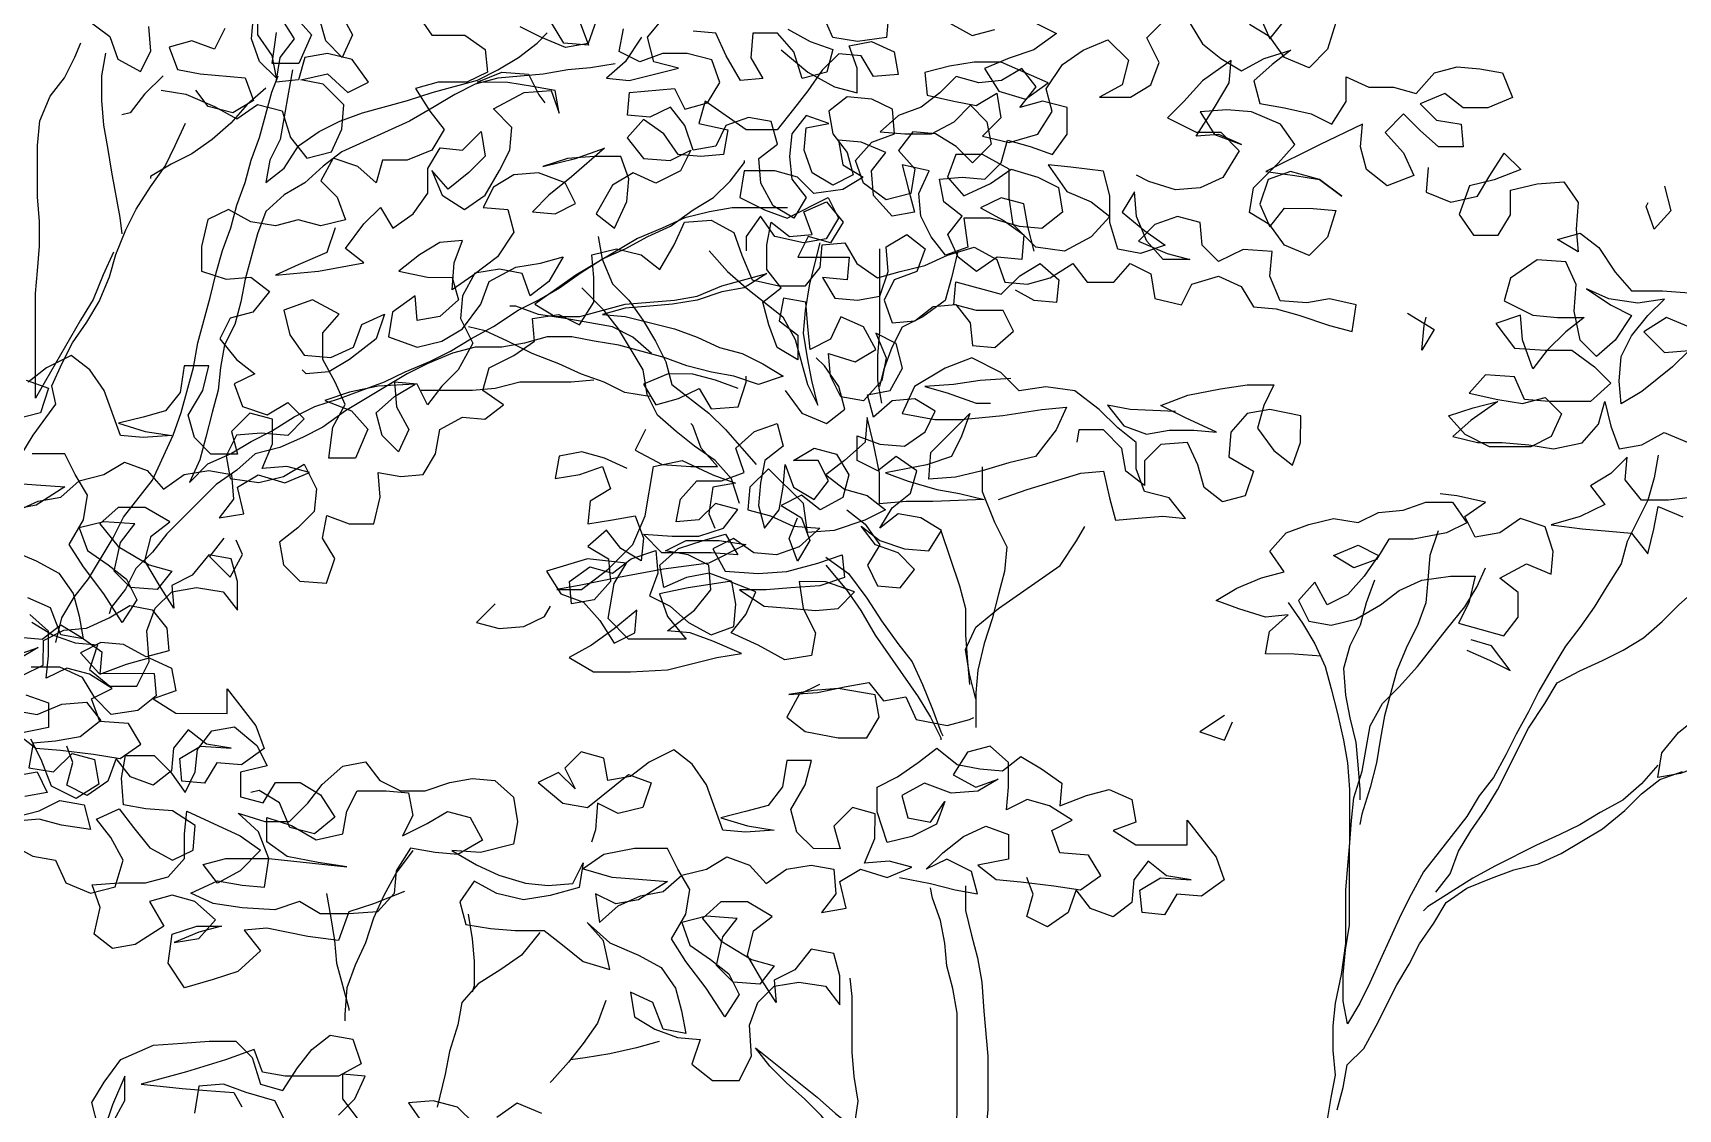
# Model space of a CAD drawing. Header units: inches. Extents: x 350994 to 353538, y 1581369 to 1583842.
# Drawn here: x 351511.788 to 351513.092, y 1583417.602 to 1583418.456 of the extents above; entities that cross this region are included whole.
import ezdxf

# ---------------------------------------------------------------- set-up
doc = ezdxf.new("R2010")
doc.units = ezdxf.units.IN
doc.header["$MEASUREMENT"] = 0
doc.linetypes.add('1', pattern=[0])
doc.layers.add('FOREST', color=96, linetype='Continuous')
doc.layers.add('TREE', color=81, linetype='1')

# ---------------------------------------------------------------- blocks, each defined once
blk = doc.blocks.new('TREE_4')
at = {"color": 94}
for points in [[(-894.1, 8123.8), (-876.8, 8092), (-891.2, 8060.2), (-914.3, 8083.3), (-923, 8115.1)], [(-957.7, 8118.1), (-934.6, 8092), (-952, 8051.6), (-989.5, 8051.6), (-983.7, 8095)], [(400, 8118), (414.4, 8086.1), (434.7, 8112.2)], [(507, 8109.2), (495.4, 8071.6), (469.3, 8045.6), (434.7, 8060.1), (414.4, 8089), (385.6, 8106.4)], [(-533.6, 8111.7), (-545.2, 8079.9), (-577, 8074.1), (-611.7, 8088.6), (-640.6, 8103.1)], [(-785.2, 8120.6), (-765, 8091.6), (-718.7, 8091.6), (-689.8, 8071.3), (-686.9, 8039.5), (-715.9, 8025.1), (-756.3, 8025.1), (-788.2, 8016.5), (-767.9, 7984.6), (-747.7, 7958.6), (-765.1, 7929.7), (-799.8, 7915.3), (-834.5, 7915.3), (-843.2, 7883.5), (-869.2, 7906.7), (-903.9, 7918.3), (-921.3, 7886.5), (-898.2, 7863.3), (-886.6, 7831.5), (-921.3, 7822.9), (-953.1, 7831.6), (-984.9, 7822.9), (-1019.6, 7828.7), (-1051.4, 7846.1), (-1080.3, 7831.7), (-1089.1, 7794.1), (-1089.1, 7759.4), (-1054.4, 7747.8), (-1019.7, 7750.7), (-993.7, 7730.4), (-1016.9, 7701.5), (-1048.7, 7692.9), (-1063.2, 7664), (-1040, 7635), (-1014, 7614.8), (-1043, 7600.4), (-1031.4, 7568.5), (-996.8, 7556.9), (-967.8, 7574.3), (-944.7, 7551.1), (-967.9, 7528), (-1005.4, 7530.9), (-1040.1, 7528.1), (-1054.6, 7499.2), (-1048.9, 7467.4), (-1008.4, 7461.5), (-973.7, 7470.2), (-944.8, 7487.5), (-927.5, 7452.8), (-930.4, 7421), (-953.5, 7397.9), (-979.6, 7377.7), (-973.8, 7345.9), (-950.7, 7322.7), (-913.1, 7319.8), (-901.5, 7354.5), (-918.8, 7383.4), (-913, 7415.2), (-881.2, 7403.6), (-846.5, 7403.6), (-837.8, 7441.1), (-840.7, 7475.8), (-808.9, 7470), (-777.1, 7472.9), (-759.7, 7501.8), (-753.9, 7536.5), (-722.1, 7553.8), (-690.3, 7550.9), (-664.2, 7571.1), (-693.1, 7591.4), (-684.4, 7623.2), (-649.7, 7640.5), (-620.8, 7660.7), (-623.6, 7692.5), (-586.1, 7698.2), (-557.2, 7683.8), (-536.9, 7715.5), (-536.9, 7750.2), (-539.7, 7782), (-505, 7790.7), (-470.3, 7782), (-444.3, 7761.7), (-424.1, 7796.4), (-409.6, 7828.2), (-372, 7831), (-340.2, 7813.7), (-328.7, 7781.9), (-314.2, 7747.1), (-276.7, 7738.4), (-239.1, 7738.4), (-218.8, 7764.4), (-215.9, 7796.2), (-184.1, 7799.1), (-166.8, 7770.1), (-137.9, 7749.9), (-106, 7758.5), (-71.3, 7767.2), (-39.5, 7781.6), (-1.9, 7793.1), (29.9, 7775.7), (41.4, 7743.9), (73.2, 7741), (105, 7749.7), (136.8, 7769.9), (157, 7743.8), (194.6, 7743.8), (217.8, 7769.8), (246.7, 7755.3), (252.4, 7720.6), (290, 7711.9), (304.5, 7740.8), (342.1, 7752.3), (373.9, 7737.8), (391.2, 7708.9), (423, 7706), (454.8, 7697.3), (498.2, 7682.8), (530, 7674.1), (535.8, 7711.7), (498.2, 7720.4), (466.4, 7714.6), (428.8, 7717.6), (414.4, 7752.3), (417.3, 7787), (376.8, 7789.9), (342.1, 7772.6), (319, 7795.7), (316.1, 7827.5), (284.4, 7836.2), (252.5, 7824.7), (229.4, 7801.6), (269.8, 7784.2), (301.6, 7775.5), (264.1, 7775.5), (240.9, 7801.6), (226.5, 7836.3), (223.7, 7871), (206.3, 7842.1), (238.1, 7816), (267, 7795.8), (232.3, 7784.2), (200.5, 7790), (188.9, 7827.6), (189, 7865.2), (180.3, 7899.9), (134.1, 7905.8), (102.3, 7908.7), (128.3, 7871.1), (162.9, 7856.6), (188.9, 7836.3), (162.9, 7807.4), (125.3, 7787.2), (84.8, 7793), (53, 7824.9), (47.3, 7862.5), (47.3, 7902.9), (9.8, 7923.2), (-27.8, 7923.3), (-39.4, 7891.5), (-16.3, 7865.4), (21.3, 7882.7), (50.2, 7902.9), (87.8, 7891.3), (116.7, 7876.9), (122.4, 7842.2), (93.5, 7819.1), (61.7, 7822), (21.2, 7833.6), (-16.3, 7833.6), (-10.6, 7793.1), (-42.4, 7781.6), (-62.6, 7807.6), (-77.1, 7836.6), (-79.9, 7868.4), (-65.4, 7900.2), (-103, 7908.9), (-94.4, 7874.2), (-85.7, 7842.3), (-117.5, 7836.6), (-143.5, 7865.5), (-146.4, 7900.2), (-126.1, 7926.2), (-160.8, 7940.7), (-192.6, 7943.6), (-186.9, 7908.9), (-158, 7891.6), (-186.9, 7874.2), (-227.4, 7868.5), (-250.5, 7891.7), (-282.3, 7900.4), (-325.7, 7900.4), (-331.5, 7862.8), (-296.8, 7845.4), (-265, 7833.8), (-207.1, 7862.7), (-192.7, 7833.8), (-210.1, 7804.9), (-241.9, 7799.1), (-282.4, 7807.8), (-302.6, 7836.8), (-322.8, 7807.9), (-322.9, 7787.6)], [(-470, 8088.5), (-493.2, 8053.8), (-519.3, 8030.7), (-487.5, 8027.8), (-418, 8045), (-452.7, 8053.8), (-461.4, 8088.5), (-435.3, 8120.2)], [(-36.3, 8108.3), (-4.5, 8090.9), (27.3, 8099.6)], [(85.1, 8108.2), (114, 8093.7), (82.2, 8070.6), (47.5, 8059.1), (12.8, 8044.7), (33, 8012.8), (70.5, 8001.2), (102.4, 8024.3), (35.9, 8053.3), (-1.7, 8053.3), (-36.4, 8047.6), (-71.1, 8038.9), (-68.2, 8007.1), (-30.7, 7998.4), (1.1, 7992.6), (30.1, 8009.9), (35.8, 7975.2), (9.8, 7949.2), (47.4, 7940.5), (87.8, 7952.1), (108.1, 7983.8), (99.5, 8015.7), (122.6, 8050.3), (151.6, 8070.5), (186.3, 8085), (215.2, 8056), (206.5, 8021.3), (174.6, 8004), (218, 8004), (246.9, 8021.3), (258.5, 8053.1), (241.2, 8087.8), (267.3, 8113.8)], [(301.9, 8108), (319.3, 8079.1), (345.3, 8058.8), (374.2, 8041.4), (406, 8058.7), (443.6, 8070.3), (417.5, 8050.1), (391.5, 8027), (400.1, 7995.1), (434.8, 7989.3), (472.4, 7980.6), (501.3, 7966.1), (521.6, 7997.9), (521.6, 8032.6), (553.4, 8018.1), (588.1, 8018.1), (619.9, 8009.4), (645.9, 8038.3), (677.8, 8046.9), (709.6, 8044), (741.4, 8038.2), (755.8, 8003.5), (721.1, 7989.1), (686.4, 7989.1), (660.4, 8009.4), (625.7, 7994.9), (648.8, 7971.8), (683.5, 7966), (686.3, 7934.2), (651.6, 7934.2), (625.6, 7957.4), (602.5, 7980.5), (576.5, 7954.5), (602.5, 7925.6), (616.9, 7893.7), (579.3, 7879.3), (550.4, 7902.5), (541.8, 7934.3), (544.7, 7966.1), (483.9, 7937.2), (408.7, 7899.7), (449.2, 7893.9), (483.9, 7888.1), (515.7, 7864.9), (483.9, 7888.1), (443.4, 7899.7), (411.6, 7888.2), (400, 7853.5), (414.4, 7821.7), (434.7, 7847.7), (475.2, 7847.6), (507, 7844.7), (495.4, 7807.1), (469.3, 7781.1), (434.7, 7795.6), (414.4, 7824.5), (385.6, 7841.9), (391.4, 7876.6), (426.1, 7911.3), (449.2, 7937.3), (429, 7966.2), (388.6, 7983.6), (353.9, 7986.5), (316.3, 7983.7), (336.5, 7951.8), (374.1, 7937.3), (342.3, 7951.8), (310.5, 7949), (336.5, 7989.4), (356.8, 8024.1), (359.7, 8055.9), (319.2, 8027), (293.2, 7998.1), (270, 7975), (310.5, 7954.7), (345.2, 7954.7), (371.2, 7928.7), (348, 7891.1), (316.2, 7876.7), (281.5, 7873.8), (243.9, 7885.4), (226.6, 7894.1)], [(-273.5, 8070.9), (-235.9, 8039.1), (-198.3, 8018.8), (-166.5, 8010.1), (-166.5, 8044.8), (-178, 8076.6), (-146.2, 8082.4), (-114.4, 8067.9), (-108.7, 8036.1), (-143.4, 8033.2), (-160.7, 8062.2), (-192.5, 8065.1), (-215.7, 8042), (-235.9, 8013.1), (-256.2, 7987.1), (-279.3, 7958.2), (-322.7, 7958.2), (-380.5, 7998.7), (-389.2, 7967), (-348.7, 7958.2), (-354.5, 7923.6), (-386.4, 7920.7), (-418.2, 7923.6), (-438.4, 7952.5), (-467.3, 7972.8), (-490.4, 7946.8), (-467.3, 7917.9), (-429.7, 7914.9), (-400.8, 7929.4), (-415.3, 7900.5), (-450, 7883.2), (-481.8, 7897.6), (-510.7, 7880.3), (-533.9, 7839.9), (-507.9, 7819.6), (-490.5, 7857.2), (-487.6, 7889), (-499.1, 7920.8), (-536.7, 7920.8), (-574.3, 7918), (-609, 7906.4), (-562.7, 7918), (-522.2, 7932.4), (-568.5, 7891.9), (-600.4, 7866), (-623.5, 7842.8), (-591.7, 7839.9), (-562.8, 7854.4), (-577.2, 7883.3), (-614.8, 7897.8), (-649.5, 7894.9), (-678.4, 7877.6), (-692.9, 7848.7), (-658.2, 7845.8), (-649.6, 7814), (-672.7, 7779.3), (-707.4, 7753.3), (-736.4, 7733.1), (-733.4, 7770.7), (-721.9, 7802.5), (-753.7, 7799.6), (-782.6, 7782.3), (-811.5, 7759.2), (-771.1, 7750.5), (-736.4, 7750.4), (-727.7, 7718.6), (-753.8, 7695.5), (-785.6, 7689.8), (-788.4, 7724.4), (-820.3, 7701.3), (-826.1, 7666.7), (-785.6, 7652.2), (-750.9, 7660.8), (-722, 7678.1), (-695.9, 7712.8), (-684.3, 7744.6), (-646.7, 7764.8), (-612, 7770.5), (-580.2, 7779.2), (-600.5, 7744.5), (-626.5, 7724.3), (-638, 7756.1), (-669.8, 7761.9), (-704.5, 7756.2), (-721.9, 7724.4), (-724.8, 7692.6), (-707.5, 7657.9), (-727.8, 7620.3), (-751, 7597.2), (-771.2, 7571.2), (-785.6, 7600.1), (-817.4, 7603), (-814.6, 7568.3), (-797.3, 7536.5), (-811.8, 7504.7), (-834.9, 7527.9), (-843.5, 7559.7), (-817.5, 7582.8), (-788.5, 7600.1), (-840.6, 7597.3), (-881.1, 7588.6), (-915.8, 7577.1), (-878.2, 7562.6), (-855.1, 7536.6), (-872.5, 7496.1), (-910.1, 7496.1), (-904.2, 7539.5), (-886.9, 7571.3), (-901.3, 7603.1), (-918.6, 7634.9), (-918.6, 7672.5), (-895.4, 7698.5), (-933, 7718.8), (-973.5, 7704.4), (-964.8, 7669.7), (-944.6, 7640.7), (-907, 7637.8), (-875.2, 7652.2), (-863.6, 7684), (-831.8, 7698.5), (-843.4, 7663.8), (-881, 7634.9), (-910, 7617.6), (-941.8, 7614.7), (-947.5, 7620.5)], [(-901.1, 7820), (-912.7, 7785.3), (-953.2, 7768), (-985, 7753.5), (-924.3, 7759.3), (-860.7, 7770.8), (-886.7, 7791), (-860.6, 7825.7), (-837.5, 7848.8), (-820.1, 7819.9), (-791.2, 7840.1), (-770.9, 7869), (-770.9, 7903.7), (-753.5, 7932.6), (-721.7, 7929.7), (-695.7, 7955.7), (-689.9, 7921), (-713.1, 7897.9), (-742, 7874.8), (-765.1, 7900.8), (-750.7, 7866.1), (-718.9, 7845.8), (-690, 7866), (-669.7, 7900.7), (-655.2, 7929.6), (-652.3, 7961.4), (-678.3, 7987.5), (-634.9, 8010.5), (-597.3, 8013.4), (-585.8, 7981.6), (-591.6, 8013.4), (-623.4, 8019.2), (-658, 8025), (-701.4, 8025.1), (-666.7, 8039.5), (-629.1, 8036.6), (-614.7, 8007.6), (-606, 7996.1)], [(637.2, 7905.3), (634.2, 7870.6), (668.9, 7856.1), (706.5, 7864.8), (723.9, 7893.7), (744.1, 7925.4), (767.3, 7902.3), (729.7, 7887.9), (695, 7879.2), (680.5, 7838.8), (700.7, 7809.8), (735.4, 7809.8), (752.7, 7838.7), (752.8, 7873.4), (790.4, 7882), (828, 7884.9), (848.2, 7856), (845.2, 7818.4), (848.1, 7786.6), (819.2, 7803.9), (851, 7812.6), (877, 7792.3), (900.1, 7757.6), (923.2, 7731.6), (966.6, 7731.5), (1004.2, 7728.6)], [(1007, 7679.4), (972.3, 7693.9), (940.5, 7673.7), (969.4, 7644.8), (1004.1, 7647.6), (981, 7624.5), (937.6, 7589.9), (908.6, 7572.5), (905.8, 7604.4), (908.7, 7639), (923.2, 7667.9), (946.3, 7696.8), (969.5, 7719.9), (931.9, 7714.2), (891.4, 7720), (859.6, 7734.5), (894.3, 7711.3), (923.2, 7696.9), (900, 7662.2), (874, 7639.1), (850.9, 7662.2), (842.2, 7702.7), (845.2, 7740.3), (830.7, 7772.1), (790.3, 7775), (752.7, 7749.1), (744, 7717.3), (784.4, 7697), (819.1, 7694.1), (856.7, 7694), (830.7, 7673.8), (804.6, 7647.8), (784.3, 7621.8), (769.9, 7662.3), (767.1, 7697), (732.4, 7685.5), (758.4, 7650.8), (801.7, 7647.8), (839.3, 7647.8), (871.1, 7624.6), (894.2, 7601.5), (865.3, 7575.5), (807.4, 7575.5), (772.7, 7578.5), (758.3, 7610.3), (717.8, 7613.2), (694.7, 7587.2), (735.2, 7578.5), (769.8, 7572.7), (801.7, 7581.3), (824.8, 7558.2), (810.3, 7526.4), (781.4, 7511.9), (723.5, 7512), (688.9, 7529.4), (665.7, 7555.4), (700.5, 7567), (735.2, 7575.6), (697.5, 7549.6), (671.5, 7526.5), (706.2, 7517.8), (740.9, 7517.8), (778.5, 7514.8), (813.2, 7509), (853.6, 7517.7), (876.8, 7543.7), (885.5, 7575.5), (894.1, 7540.8), (905.7, 7508.9), (937.5, 7514.7), (969.3, 7532), (1038.7, 7503)], [(1021.3, 7442.3), (975, 7436.6), (937.4, 7436.6), (914.3, 7465.6), (917.2, 7497.4), (894.1, 7474.3), (865.2, 7456.9), (885.4, 7430.9), (850.7, 7413.6), (810.2, 7402.1), (853.5, 7396.2), (891.1, 7393.3), (922.9, 7390.4), (946, 7361.4), (954.7, 7396.1), (960.5, 7427.9), (995.2, 7413.4)], [(969.6, 7879), (978.3, 7844.3), (955.1, 7818.3), (943.6, 7850.1), (946.5, 7855.9)], [(-531, 7808.1), (-525.3, 7776.3), (-510.8, 7741.5), (-487.7, 7718.4), (-467.5, 7689.5), (-450.2, 7660.5), (-435.8, 7631.6), (-427.1, 7599.8), (-375.1, 7559.3), (-352, 7536.1), (-328.9, 7510.1), (-308.7, 7486.9)], [(-374.9, 7787.7), (-348.9, 7758.7), (-322.9, 7735.6), (-270.9, 7695.1), (-253.6, 7663.2), (-236.3, 7599.6), (-221.9, 7570.7), (-230.5, 7605.4), (-236.3, 7637.2), (-242, 7671.9), (-239.1, 7703.7), (-233.3, 7741.3), (-218.8, 7799.1)], [(-134.9, 7790.4), (-135, 7674.7), (-138, 7640), (-138, 7605.3), (-132.2, 7573.5)], [(-25.1, 7787.4), (-33.8, 7749.8), (-42.5, 7718), (-74.3, 7694.9), (-103.2, 7680.5), (-117.7, 7651.6), (-129.3, 7619.8), (-135.1, 7596.6)], [(-331.9, 7432), (-343.4, 7466.7), (-366.5, 7492.8), (-395.4, 7513), (-421.4, 7533.3), (-447.4, 7556.4), (-461.8, 7585.4), (-467.6, 7620.1), (-502.2, 7677.9), (-522.4, 7704), (-554.2, 7735.8)], [(-456, 7643.2), (-482, 7666.3), (-510.9, 7680.8), (-542.7, 7686.6), (-577.4, 7692.5), (-615, 7698.3), (-646.8, 7709.9), (-655.4, 7709.9)], [(608.1, 7700), (645.6, 7676.9), (628.2, 7648), (631.2, 7682.7), (634.1, 7694.2)], [(-458.9, 7582.5), (-493.6, 7588.3), (-522.5, 7602.8), (-554.3, 7614.4), (-586.1, 7628.9), (-623.7, 7643.3), (-658.4, 7660.7), (-690.2, 7675.2), (-713.3, 7681)], [(-1362.4, 7368.9), (-1321.9, 7351.5), (-1290.1, 7334.1), (-1269.9, 7305.2), (-1261.3, 7273.4), (-1255.5, 7241.6), (-1287.3, 7247.4), (-1301.7, 7285), (-1333.5, 7299.5)], [(-1327.8, 7264.8), (-1298.9, 7247.4), (-1267.1, 7235.8), (-1235.3, 7232.9), (-1246.9, 7198.2), (-1218, 7175), (-1180.4, 7175), (-1163, 7209.7), (-1165.9, 7253), (-1154.3, 7284.8), (-1131.1, 7307.9), (-1096.4, 7313.7), (-1058.8, 7307.9), (-1038.6, 7281.8), (-1038.6, 7322.3), (-1047.2, 7354.1), (-1079, 7359.9), (-1102.2, 7331.1), (-1131.1, 7316.6), (-1128.3, 7284.8), (-1148.5, 7316.6), (-1168.7, 7351.4), (-1160, 7386), (-1133.9, 7406.3), (-1168.6, 7426.5), (-1206.2, 7426.6), (-1232.2, 7403.5), (-1206.2, 7371.6), (-1162.9, 7345.6), (-1131.1, 7336.9), (-1151.4, 7310.9), (-1188.9, 7313.8), (-1212.1, 7336.9), (-1203.3, 7377.4), (-1183.1, 7403.4), (-1226.4, 7406.3), (-1261.1, 7397.7), (-1249.6, 7365.9), (-1220.7, 7345.6), (-1194.7, 7325.4), (-1180.3, 7296.4), (-1200.6, 7264.6), (-1226.5, 7305.1), (-1255.4, 7342.8), (-1275.6, 7374.6), (-1255.4, 7409.3), (-1249.5, 7443.9), (-1266.9, 7472.9), (-1281.3, 7501.8), (-1327.6, 7501.8)], [(-1359.4, 7461.4), (-1321.8, 7458.5), (-1281.3, 7455.5), (-1321.8, 7429.6), (-1353.6, 7423.8)], [(-1350.8, 7420.9), (-1318.9, 7435.3), (-1287.1, 7441.1), (-1261.1, 7464.2), (-1226.4, 7472.8), (-1197.5, 7490.2), (-1165.7, 7478.6), (-1142.6, 7452.5), (-1113.6, 7472.7), (-1078.9, 7478.5), (-1047.1, 7472.7), (-1044.3, 7438), (-1064.5, 7412), (-1029.8, 7417.7), (-1038.5, 7455.3), (-1009.5, 7472.6), (-972, 7461), (-937.3, 7475.5), (-969, 7484.2), (-1003.7, 7481.3), (-989.3, 7516), (-989.2, 7550.7), (-1021, 7559.4), (-1047.1, 7533.4), (-1038.4, 7501.6), (-1076, 7501.6), (-1099.1, 7524.8), (-1107.8, 7556.6), (-1087.5, 7591.3), (-1078.8, 7625.9), (-1113.5, 7626), (-1119.3, 7588.4), (-1139.6, 7562.4), (-1171.4, 7553.7), (-1206.1, 7545.1), (-1168.5, 7533.5), (-1130.9, 7527.7), (-1171.4, 7524.8), (-1203.2, 7527.8), (-1226.3, 7591.4), (-1246.5, 7620.3), (-1272.5, 7640.6), (-1307.2, 7623.3), (-1333.2, 7603)], [(-1336.1, 7605.9), (-1304.3, 7594.3), (-1315.9, 7559.7), (-1350.6, 7551)], [(32.4, 7437.5), (72.9, 7451.9), (148.1, 7474.9), (179.9, 7477.8), (188.6, 7440.2), (197.2, 7408.4), (229, 7411.3), (263.7, 7414.1), (295.5, 7411.2), (272.4, 7440.1), (237.7, 7448.8), (226.2, 7480.7), (226.2, 7518.2), (200.2, 7538.5), (174.2, 7564.5), (139.6, 7590.6), (99.1, 7596.4), (61.5, 7590.7), (35.5, 7616.7), (-5, 7637), (-42.6, 7622.6), (-86, 7596.6), (-103.3, 7559), (-57.1, 7550.3), (-19.5, 7550.3), (38.3, 7556), (93.3, 7564.6), (128, 7567.5), (113.5, 7535.7), (84.5, 7498.1), (46.9, 7489.5), (9.3, 7478), (-28.2, 7469.3), (-65.8, 7466.5), (-62.9, 7504), (-7.9, 7558.9), (-19.5, 7527.1), (-34, 7498.2), (-68.7, 7486.7), (-126.5, 7475.2), (-94.8, 7463.6), (-54.3, 7452), (-22.5, 7446.2), (12.2, 7437.5), (-60.1, 7434.7), (-97.7, 7434.7), (-135.3, 7431.8), (-135.2, 7475.2), (-143.9, 7518.6), (-152.5, 7553.3), (-155.4, 7518.6), (-184.4, 7492.6), (-210.4, 7472.4), (-184.4, 7452.1), (-152.6, 7443.4), (-126.6, 7423.1), (-155.5, 7408.7), (-198.9, 7394.3), (-236.5, 7391.4), (-242.2, 7431.9), (-291.3, 7481.1), (-317.4, 7455.1), (-320.3, 7423.3), (-288.5, 7414.6), (-256.7, 7400.1), (-219.1, 7397.2), (-248.1, 7371.2), (-279.9, 7359.7), (-311.7, 7362.6), (-340.6, 7382.9), (-369.5, 7368.4), (-352.2, 7336.6), (-305.9, 7333.7), (-265.5, 7336.5), (-222.1, 7348.1), (-187.4, 7359.6), (-184.5, 7327.8), (-219.2, 7316.3), (-259.7, 7313.4), (-294.4, 7310.5), (-332, 7310.6), (-297.3, 7287.4), (-256.8, 7284.5), (-225, 7281.6), (-193.2, 7284.4), (-170.1, 7307.5), (-210.5, 7322), (-248.1, 7322.1), (-242.4, 7284.5), (-225.1, 7249.8), (-230.9, 7218), (-268.5, 7212.2), (-306, 7232.5), (-343.6, 7249.9), (-323.3, 7275.9), (-308.9, 7307.7), (-346.4, 7322.2), (-404.3, 7313.5), (-444.7, 7304.9), (-433.2, 7273.1), (-407.2, 7241.3), (-488.2, 7241.3), (-517.1, 7270.3), (-508.3, 7319.4), (-491, 7348.3), (-545.9, 7354.1), (-603.7, 7336.8), (-583.5, 7305), (-551.7, 7293.4), (-528.6, 7267.4), (-508.4, 7235.6), (-479.5, 7250), (-476.6, 7281.8), (-508.4, 7255.8), (-540.2, 7232.7), (-572, 7215.4), (-537.4, 7195.1), (-485.3, 7195.1), (-433.3, 7197.9), (-363.9, 7215.2), (-329.2, 7220.9), (-369.6, 7238.3), (-401.4, 7249.9), (-433.2, 7252.8), (-395.6, 7281.7), (-372.5, 7310.6), (-375.3, 7345.3), (-404.2, 7359.8), (-436, 7365.6), (-407.1, 7380), (-360.8, 7380), (-323.2, 7374.2), (-375.3, 7348.2), (-438.9, 7339.6), (-502.5, 7328.1), (-557.5, 7316.6), (-589.3, 7310.8), (-554.6, 7310.8), (-517, 7339.7), (-482.3, 7374.3), (-464.9, 7414.8), (-453.3, 7484.2), (-412.8, 7492.8), (-369.4, 7472.5), (-337.6, 7460.9), (-369.4, 7455.2), (-375.2, 7417.6), (-366.6, 7397.3)], [(-537, 7605.7), (-568.8, 7602.8), (-641.1, 7602.9), (-675.8, 7594.2), (-707.6, 7591.4), (-779.9, 7591.4)], [(49.9, 7608), (6.6, 7605.2), (-31, 7599.4), (-71.5, 7596.6), (-39.7, 7587.9), (0.8, 7573.4), (21, 7573.4)], [(281.2, 7561.6), (217.6, 7564.5), (185.8, 7570.3), (208.9, 7541.4), (240.7, 7529.8), (272.5, 7535.5), (307.2, 7535.5), (339, 7532.6), (295.7, 7552.9), (261, 7570.2), (298.6, 7584.7), (344.8, 7593.3), (382.4, 7599.1), (420, 7599), (405.5, 7570.1), (396.8, 7538.3), (419.9, 7506.5), (445.9, 7486.2), (457.5, 7518), (457.6, 7555.6), (414.2, 7564.3), (382.4, 7558.6), (359.2, 7532.6), (356.3, 7497.9), (391, 7477.6), (379.4, 7442.9), (347.6, 7434.3), (321.6, 7454.5), (312.9, 7486.4), (298.5, 7518.2), (260.9, 7515.3), (237.8, 7492.2), (237.7, 7457.5), (211.7, 7477.8), (206, 7509.6), (180, 7535.6), (145.3, 7535.7), (142.4, 7518.3)], [(9.4, 7483.7), (9.3, 7449), (26.6, 7405.7), (43.9, 7370.9), (41, 7336.3), (32.3, 7304.5), (23.6, 7269.8), (12, 7235.1), (3.3, 7197.5), (0.4, 7165.7), (0.3, 7116.6)], [(960.6, 7500.2), (954.8, 7468.4), (946.1, 7436.6), (917.1, 7378.8), (908.4, 7347), (888.2, 7315.2), (870.8, 7286.3), (850.5, 7257.4), (830.3, 7231.4), (812.9, 7202.5), (792.6, 7167.9), (778.1, 7139), (760.7, 7107.2), (746.3, 7078.3), (728.9, 7046.5), (708.6, 7020.5), (691.3, 6991.6), (630.5, 6913.6), (613.1, 6881.8), (598.6, 6852.9), (555.1, 6757.5), (540.7, 6728.6), (523.3, 6699.7), (517.5, 6731.5), (517.6, 6769.1), (520.5, 6803.8), (526.3, 6838.5), (526.4, 6948.4), (529.3, 6986), (532.3, 7017.8), (543.9, 7055.3), (555.5, 7118.9), (572.9, 7150.7), (596, 7173.8), (622.1, 7202.7), (662.6, 7254.7), (688.6, 7286.5), (706, 7315.4), (717.6, 7341.4)], [(486.2, 7217.3), (448.6, 7220.2), (408.1, 7220.3), (413.9, 7252.1), (440, 7275.2), (408.2, 7272.3), (370.6, 7283.9), (338.8, 7295.5), (367.7, 7312.8), (402.4, 7327.3), (434.2, 7335.9), (414, 7364.8), (437.2, 7390.8), (469, 7402.4), (503.7, 7411), (538.4, 7405.2), (567.3, 7419.6), (602, 7422.5), (633.8, 7434), (671.4, 7434), (691.6, 7405.1), (662.7, 7390.6), (616.4, 7382), (581.7, 7382), (564.4, 7353.1), (532.5, 7341.6), (503.7, 7359), (538.4, 7373.4), (567.3, 7358.9), (547, 7330), (523.8, 7304), (494.9, 7289.6), (477.6, 7321.4), (454.4, 7295.4), (468.9, 7266.5), (500.7, 7260.7), (535.4, 7269.3), (570.1, 7289.5), (596.1, 7309.7), (627.9, 7324.2), (668.4, 7329.9), (703.1, 7329.9), (694.4, 7292.3), (679.9, 7263.4), (743.5, 7246), (763.8, 7272), (763.8, 7306.7), (737.8, 7326.9), (775.4, 7347.1), (810.1, 7332.7), (813, 7364.5), (801.5, 7399.2), (766.8, 7410.8), (737.9, 7390.6), (703.2, 7384.8), (688.7, 7413.7), (717.7, 7433.9), (677.2, 7442.7), (654.1, 7445.6)], [(-48.6, 7394.2), (-22.6, 7316.1), (-14, 7284.3), (-14, 7246.7), (-11.1, 7209.1), (-8.3, 7177.3)], [(0.4, 7157), (-8.3, 7191.7), (-14, 7226.4), (0.5, 7258.2), (32.3, 7284.2), (119.1, 7344.9), (142.3, 7379.5), (153.8, 7399.8)], [(651.1, 7393.5), (639.5, 7358.8), (636.6, 7324.1), (633.7, 7292.3), (622.1, 7260.5), (607.6, 7231.7), (593.1, 7197), (575.7, 7133.4), (569.9, 7101.6), (564.1, 7066.9), (555.4, 7032.2), (543.8, 6994.6), (540.9, 6980.2)], [(-1057.6, 7383.5), (-1077.9, 7357.5), (-1049, 7328.6), (-1031.6, 7360.4), (-1040.3, 7380.6)], [(647.8, 6884.7), (668, 6910.7), (679.6, 6942.5), (697, 6971.4), (717.3, 7000.2), (734.7, 7029.1), (778.1, 7115.8), (801.3, 7150.5), (818.6, 7179.4), (850.5, 7196.7), (882.3, 7211.2), (911.2, 7225.6), (940.1, 7242.9), (966.2, 7266), (989.3, 7289.1), (1015.4, 7312.2), (1047.2, 7338.2), (1073.2, 7364.2), (1084.8, 7381.6)], [(-210.5, 7356.7), (-178.7, 7333.6), (-152.7, 7298.8), (-132.5, 7267), (-109.4, 7235.2), (-89.2, 7209.2), (-74.8, 7177.3), (-60.3, 7142.6), (-48.8, 7110.8), (-45.9, 7105)], [(-210.5, 7345.2), (-181.6, 7310.4), (-161.4, 7281.5), (-141.2, 7246.8), (-80.6, 7160), (-63.3, 7131.1), (-48.8, 7102.1), (-48.8, 7099.3)], [(561.4, 7324.2), (549.9, 7292.4), (541.1, 7260.6), (526.7, 7231.7), (518, 7199.9), (520.8, 7162.3), (526.6, 7130.5), (535.2, 7095.8), (538.1, 7064), (540.9, 7029.3), (540.9, 7014.9)], [(-1336.5, 7162.9), (-1304.7, 7151.3), (-1304.7, 7116.6), (-1348.1, 7108), (-1322.1, 7087.7), (-1287.4, 7084.8), (-1241.2, 7079), (-1203.6, 7073.2), (-1174.6, 7093.4), (-1192, 7122.3), (-1232.4, 7125.2), (-1244, 7157), (-1215, 7171.5), (-1246.8, 7191.7), (-1278.6, 7200.4), (-1307.6, 7186), (-1304.6, 7217.8), (-1304.6, 7252.5), (-1330.6, 7275.7)], [(-1350.9, 7217.9), (-1319.1, 7229.4), (-1348, 7212.1)], [(-1345.1, 7243.9), (-1313.3, 7240.9), (-1287.2, 7261.2), (-1258.3, 7243.8), (-1229.5, 7223.5), (-1232.4, 7191.7), (-1194.8, 7206.1), (-1163, 7214.8), (-1131.2, 7200.3), (-1125.4, 7168.5), (-1157.2, 7157), (-1125.4, 7136.7), (-1053.2, 7136.6), (-1053.1, 7171.3), (-1012.7, 7119.2), (-1001.2, 7087.4), (-1033, 7064.3), (-1067.7, 7067.2), (-1085.1, 7038.3), (-1116.9, 7041.3), (-1119.7, 7073.1), (-1090.8, 7090.4), (-1047.4, 7087.5), (-1082.1, 7093.3), (-1108.1, 7113.5), (-1128.4, 7087.5), (-1131.3, 7055.7), (-1157.3, 7035.5), (-1189.1, 7047.1), (-1209.4, 7073.2), (-1220.9, 7041.4), (-1249.9, 7021.2), (-1278.8, 7035.6), (-1270.1, 7067.4), (-1278.7, 7090.6)], [(-676.1, 7290.7), (-702.1, 7264.7), (-670.3, 7256), (-635.6, 7258.8), (-606.7, 7273.2), (-598, 7287.7)], [(440, 7292.5), (460.2, 7263.6), (477.5, 7234.7), (491.9, 7202.8), (500.6, 7171), (509.2, 7136.3), (517.9, 7098.7), (523.6, 7066.9), (526.5, 7029.3), (526.4, 6954.2), (523.5, 6922.4), (520.6, 6887.7), (520.5, 6812.5), (514.7, 6769.1), (506, 6728.7), (503, 6696.9), (503, 6662.2), (505.9, 6627.5), (500.1, 6595.7), (482.6, 6491.6)], [(691.5, 7225.8), (723.3, 7211.3), (752.2, 7196.8), (726.2, 7231.5), (697.3, 7240.2)], [(1315.9, 7152.9), (1252.3, 7121.2), (1217.6, 7109.7), (1185.8, 7101), (1153.9, 7089.5), (1119.2, 7080.8), (1023.8, 7063.6), (992, 7052), (960.2, 7046.3), (966, 7081), (989.2, 7109.9), (1018.1, 7133), (1049.9, 7147.4), (1078.8, 7164.7), (1110.7, 7182), (1139.6, 7199.4), (1168.5, 7219.6), (1191.7, 7236.9)], [(-219.3, 7177.5), (-248.3, 7163), (-265.6, 7131.3), (-239.6, 7111), (-193.4, 7102.3), (-152.9, 7102.2), (-135.5, 7131.1), (-141.3, 7162.9), (-193.3, 7171.7), (-228, 7168.8), (-262.7, 7163.1), (-222.2, 7165.9), (-181.8, 7174.5), (-149.9, 7180.3), (-129.7, 7154.3), (-97.9, 7160), (-83.5, 7128.2), (-40.1, 7119.5), (-8.3, 7128.1), (-2.5, 7131)], [(350.2, 7133.6), (315.5, 7110.5), (350.2, 7098.9), (361.8, 7124.9)], [(-803.6, 6886), (-847, 6868.7), (-881.7, 6857.1), (-896.2, 6816.7), (-939.6, 6822.5), (-997.4, 6834.1), (-1029.2, 6831.3), (-1006.1, 6802.3), (-1037.9, 6773.4), (-1072.7, 6761.9), (-1113.1, 6750.4), (-1136.2, 6785.1), (-1130.4, 6825.6), (-1095.7, 6837.1), (-1061, 6837.1), (-1092.8, 6828.4), (-1127.5, 6814), (-1092.8, 6819.8), (-1069.7, 6845.8), (-1098.6, 6871.8), (-1130.4, 6880.5), (-1162.2, 6871.9), (-1142, 6837.1), (-1182.5, 6811.2), (-1214.3, 6805.4), (-1240.3, 6825.7), (-1231.6, 6863.2), (-1243.1, 6895.1), (-1205.5, 6897.9), (-1167.9, 6897.9), (-1136.1, 6906.5), (-1113, 6932.5), (-1112.9, 6967.2), (-1110, 6999), (-1078.2, 6984.5), (-1034.9, 6964.3), (-1006, 6944), (-1034.9, 6915.1), (-1066.7, 6897.8), (-1087, 6923.8), (-1055.1, 6932.5), (-994.4, 6932.4), (-884.6, 6920.8), (-925, 6926.6), (-968.4, 6935.3), (-997.3, 6955.6), (-997.3, 6990.2), (-962.6, 6978.7), (-927.9, 6958.4), (-890.3, 6967), (-884.5, 6998.8), (-870, 7027.7), (-829.5, 7027.7), (-797.7, 7024.8), (-792, 6993), (-806.5, 6964.1), (-771.8, 6981.4), (-742.8, 6998.7), (-711, 6990), (-693.7, 6958.2), (-728.4, 6938), (-760.2, 6940.9), (-794.9, 6946.7), (-815.2, 6914.9), (-818.1, 6883.1), (-841.3, 6857.1), (-881.7, 6854.3), (-922.2, 6854.3), (-951.1, 6871.7), (-985.8, 6860.1), (-1032.1, 6863.1), (-1072.6, 6868.9), (-1104.3, 6883.4), (-1066.7, 6900.7), (-1032.1, 6894.9), (-1000.3, 6891.9), (-994.4, 6932.4), (-1008.9, 6970), (-1037.7, 6996.1), (-1000.2, 6984.5), (-965.5, 6984.4), (-939.4, 7010.4), (-919.2, 7036.4), (-890.2, 7062.4), (-858.4, 7068.2), (-838.2, 7042.1), (-809.3, 7027.7), (-774.6, 7027.6), (-739.9, 7039.2), (-708.1, 7044.9), (-676.3, 7042), (-650.3, 7018.8), (-644.5, 6984.1), (-650.3, 6952.3), (-696.6, 6940.8), (-737.1, 6943.8), (-702.4, 6923.5), (-670.6, 6909), (-633.1, 6897.4), (-601.2, 6894.5), (-566.6, 6897.3), (-552.1, 6926.2), (-557.9, 6891.5), (-598.4, 6880), (-636, 6874.3), (-673.5, 6883), (-705.3, 6900.4), (-725.6, 6871.5), (-717, 6839.6), (-682.3, 6833.8), (-647.6, 6830.9), (-607.1, 6830.9), (-581.1, 6810.6), (-552.2, 6787.5), (-514.6, 6775.9), (-523.3, 6816.3), (-546.4, 6842.4), (-514.6, 6813.4), (-474.1, 6796.1), (-442.3, 6778.7), (-422.1, 6749.7), (-413.5, 6717.9), (-407.7, 6686.1), (-439.5, 6691.9), (-453.9, 6729.5), (-485.7, 6744), (-480, 6709.3), (-451.1, 6691.9), (-419.3, 6680.4), (-387.5, 6677.4), (-399.1, 6642.7), (-370.2, 6619.6), (-332.6, 6619.6), (-315.2, 6654.2), (-318.1, 6697.6), (-306.5, 6729.4), (-283.3, 6752.5), (-248.6, 6758.3), (-211.1, 6752.4), (-190.8, 6726.4), (-190.8, 6766.9), (-199.4, 6798.7), (-231.2, 6804.5), (-254.4, 6775.6), (-283.3, 6761.2), (-280.5, 6729.4), (-300.7, 6761.2), (-320.9, 6795.9), (-312.2, 6830.6), (-286.1, 6850.8), (-320.8, 6871.1), (-358.4, 6871.1), (-384.4, 6848), (-358.5, 6816.2), (-315.1, 6790.1), (-283.3, 6781.4), (-303.6, 6755.4), (-341.2, 6758.3), (-364.3, 6781.5), (-355.6, 6822), (-335.3, 6848), (-378.7, 6850.9), (-413.4, 6842.3), (-401.8, 6810.4), (-372.9, 6790.2), (-346.9, 6769.9), (-332.5, 6741), (-352.8, 6709.2), (-378.8, 6749.7), (-407.6, 6787.3), (-427.8, 6819.1), (-407.6, 6853.8), (-401.8, 6888.5), (-419.1, 6917.4), (-433.5, 6946.4), (-479.8, 6946.4), (-523.1, 6937.8), (-552.1, 6917.6), (-511.6, 6906), (-474, 6903), (-433.5, 6900.1), (-474.1, 6874.1), (-505.9, 6868.4), (-534.8, 6882.8), (-529, 6842.4), (-503, 6865.5), (-471.2, 6879.9), (-439.3, 6885.7), (-413.3, 6908.8), (-378.6, 6917.4), (-349.7, 6934.7), (-317.9, 6923.1), (-294.8, 6897.1), (-265.8, 6917.3), (-231.1, 6923), (-199.3, 6917.2), (-196.5, 6882.5), (-216.7, 6856.5), (-182, 6862.3), (-190.7, 6899.9), (-161.8, 6917.2), (-124.2, 6905.6), (-89.5, 6920), (-121.3, 6928.7), (-156, 6925.9), (-141.5, 6960.6), (-141.4, 6995.2), (-173.2, 7004), (-199.3, 6978), (-190.6, 6946.1), (-228.2, 6946.2), (-251.3, 6969.3), (-260, 7001.1), (-239.7, 7035.8), (-231, 7070.5), (-265.7, 7070.5), (-271.5, 7033), (-291.8, 7007), (-323.6, 6998.3), (-358.3, 6989.7), (-320.7, 6978.1), (-283.1, 6972.2), (-323.6, 6969.4), (-355.4, 6972.3), (-378.5, 7035.9), (-398.7, 7064.9), (-424.7, 7085.1), (-459.4, 7067.8), (-485.5, 7047.6), (-517.3, 7041.9), (-523, 7073.7), (-554.8, 7082.4), (-578, 7059.3), (-563.5, 7030.3), (-586.6, 7053.5), (-615.6, 7039.1), (-580.9, 7010.1), (-546.2, 7004.3), (-488.3, 7050.5), (-456.6, 7038.9), (-468.1, 7004.2), (-502.9, 6995.6), (-531.8, 7010.1), (-534.7, 6972.5), (-540.5, 6955.1)], [(-106.8, 6905.6), (-63.5, 6896.9), (-28.8, 6888.2), (3, 6882.4), (-5.6, 6914.2), (-40.3, 6931.5), (-69.2, 6917.1), (-46.1, 6940.2), (-17.1, 6963.3), (14.7, 6977.8), (46.5, 6966.2), (46.4, 6931.5), (3.1, 6922.8), (29.1, 6902.6), (63.8, 6899.6), (110, 6893.8), (147.6, 6888), (176.5, 6908.2), (159.2, 6937.1), (118.7, 6940.1), (107.2, 6971.9), (136.1, 6986.3), (104.3, 7006.6), (72.5, 7015.3), (43.6, 7000.9), (46.5, 7032.7), (46.6, 7067.4), (20.6, 7090.5), (-11.3, 7081.9), (-31.5, 7050.1), (0.3, 7032.7), (32.1, 7044.2), (3.2, 7026.9), (-34.4, 7024.1), (-72, 7038.6), (-103.8, 7021.2), (-95.2, 6989.4), (-63.4, 6983.6), (-43.1, 7012.5), (-54.7, 6980.7), (-89.4, 6963.4), (-124.1, 6954.8), (-138.5, 6998.1), (-138.5, 7032.8), (-109.6, 7047.3), (-80.7, 7067.5), (-54.6, 7087.7), (-25.7, 7064.5), (6.1, 7058.7), (37.9, 7055.8), (63.9, 7076), (92.8, 7058.6), (121.7, 7038.4), (118.8, 7006.6), (156.4, 7021), (188.2, 7029.6), (220, 7015.2), (225.7, 6983.3), (193.9, 6971.8), (225.7, 6951.5), (298, 6951.5), (298, 6986.2), (338.5, 6934.1), (350, 6902.3), (318.2, 6879.2), (283.5, 6882.1), (266.1, 6853.2), (234.3, 6856.1), (231.4, 6887.9), (260.4, 6905.3), (303.7, 6902.3), (269, 6908.1), (243, 6928.4), (222.8, 6902.4), (219.9, 6870.6), (193.8, 6850.4), (162, 6862), (141.8, 6888), (130.2, 6856.2), (101.3, 6836), (72.4, 6850.5), (81.1, 6882.3), (72.4, 6905.4)], [(508.7, 6578.3), (517.4, 6610.1), (523.2, 6641.9), (546.4, 6665), (563.8, 6696.8), (592.7, 6754.6), (610.1, 6783.5), (624.6, 6812.4), (644.9, 6841.3), (662.2, 6870.2), (691.2, 6890.4), (725.9, 6904.8), (757.7, 6916.4), (792.4, 6925), (824.2, 6939.4), (882.1, 6974.1), (913.9, 7000.1), (937, 7023.2), (963.1, 7043.4), (994.9, 7054.9)], [(960.2, 7063.6), (937.1, 7037.6), (911, 7014.5), (879.2, 6997.2), (850.3, 6979.9), (821.3, 6965.5), (789.5, 6951), (731.7, 6922.2), (699.8, 6904.8), (636.2, 6864.4), (630.4, 6858.7)], [(-792, 6943.8), (-815.2, 6912), (-832.6, 6880.2), (-847.1, 6848.4), (-858.6, 6813.8), (-873.1, 6782), (-884.7, 6750.2), (-887.7, 6712.6), (-887.7, 6703.9)], [(-913.5, 6883.2), (-907.8, 6851.4), (-902, 6816.7), (-899.2, 6784.9), (-881.9, 6721.3), (-881.9, 6718.4)], [(13.8, 6015), (13.8, 6055.4), (-0.6, 6090.1), (-9.2, 6185.6), (-9.2, 6220.3), (-14.9, 6255), (-20.7, 6286.8), (-20.6, 6321.5), (-23.5, 6356.2), (-23.5, 6390.9), (-26.3, 6425.6), (-26, 6714.7), (-31.8, 6749.4), (-40.4, 6781.2), (-43.3, 6813), (-49.1, 6844.8), (-60.6, 6876.6), (-63.5, 6891.1)], [(-14.3, 6893.9), (-14.3, 6859.2), (-5.7, 6824.5), (2.9, 6792.7), (8.7, 6758), (11.5, 6717.5), (17.3, 6653.9), (17.2, 6578.8), (8.4, 6483.4), (8.4, 6440), (11.3, 6399.5), (17, 6361.9), (16.9, 6220.2), (34.1, 6124.8), (37, 6093), (42.7, 6058.3), (48.5, 6026.5), (60, 6000.5)], [(-714, 6854.1), (-708.3, 6819.4), (-705.4, 6787.6), (-705.5, 6752.9), (-708.4, 6744.2)], [(-612.9, 6828), (-638.9, 6796.2), (-667.9, 6776), (-699.7, 6755.8), (-722.8, 6729.8), (-728.6, 6698), (-740.2, 6660.4), (-746.1, 6628.6), (-757.7, 6582.4)], [(-38, 6338.8), (-58.2, 6376.4), (-78.4, 6416.9), (-101.5, 6445.9), (-124.6, 6469), (-150.6, 6492.2), (-173.7, 6515.3), (-193.9, 6541.4), (-217, 6570.3), (-240.1, 6593.4), (-266.1, 6616.6), (-289.2, 6639.8), (-309.4, 6665.8), (-222.8, 6596.3), (-196.8, 6573.2), (-170.8, 6552.9), (-164.9, 6590.5), (-170.7, 6625.2), (-173.6, 6659.9), (-173.5, 6738), (-176.3, 6764)], [(-520.4, 6732.5), (-532, 6700.7), (-552.3, 6671.8), (-572.6, 6645.8), (-595.7, 6619.8), (-598.6, 6616.9)], [(-610.2, 6573.5), (-644.9, 6588), (-673.8, 6567.8)], [(-705.6, 6559.2), (-728.8, 6582.3), (-763.4, 6591), (-798.1, 6588.2), (-777.9, 6559.2)], [(-896.5, 6570.9), (-873.3, 6594), (-858.8, 6625.8), (-890.6, 6628.7), (-890.7, 6594), (-864.7, 6559.3)], [(-971.6, 6562.3), (-986.1, 6591.2), (-1026.5, 6602.8), (-1058.3, 6614.4), (-1093, 6611.6), (-1098.8, 6574)], [(-1214.5, 6559.6), (-1197.1, 6591.4), (-1197.1, 6626.1), (-1214.5, 6585.7), (-1226.1, 6551)], [(-1234.8, 6553.9), (-1243.4, 6588.6), (-1226, 6617.5), (-1202.9, 6649.3), (-1156.6, 6669.5), (-1116.1, 6672.3), (-1078.5, 6675.2), (-1040.9, 6675.1), (-1017.8, 6652), (-1006.3, 6614.4), (-974.5, 6605.7), (-954.2, 6637.5), (-934, 6663.5), (-907.9, 6683.7), (-876.1, 6677.9), (-864.6, 6643.2), (-896.4, 6625.9), (-971.6, 6625.9), (-1003.4, 6631.7), (-1014.9, 6663.5), (-1055.4, 6649.1), (-1110.4, 6631.8), (-1174, 6614.5), (-1116.2, 6608.7), (-1081.5, 6605.8), (-1043.9, 6602.9), (-1032.3, 6582.6)], [(-445.3, 6674.6), (-477.1, 6665.9), (-514.7, 6657.3), (-549.4, 6651.6), (-569.7, 6648.7)], [(2022.5, 5163.1), (2013.8, 5197.8), (2008.1, 5229.6), (1976.3, 5238.3), (1947.3, 5223.9), (1979.1, 5206.5), (2008, 5186.2), (2005.1, 5151.5), (1970.4, 5154.4), (1941.5, 5134.2), (1915.5, 5154.5), (1901.1, 5186.3), (1921.3, 5212.3), (1895.3, 5232.6), (1889.6, 5264.4), (1921.4, 5267.3), (1953.2, 5264.3), (1976.3, 5287.4), (1985, 5319.2), (2016.8, 5310.5), (2048.6, 5298.9), (2068.9, 5327.8), (2068.9, 5365.4), (2034.2, 5374.1), (2002.4, 5365.5), (2025.6, 5394.4), (2005.4, 5420.4), (1976.4, 5403.1), (1944.6, 5400.2), (1912.8, 5408.9), (1889.7, 5385.8), (1863.6, 5365.6), (1831.8, 5354.1), (1805.8, 5331), (1840.5, 5328), (1878.1, 5328), (1909.9, 5345.3), (1933, 5368.4), (1956.1, 5345.3), (1961.9, 5313.5), (1935.8, 5287.5), (1912.7, 5310.6), (1883.8, 5328), (1852, 5330.9), (1831.8, 5304.9), (1854.9, 5278.9), (1849.1, 5244.2), (1814.4, 5235.5), (1782.6, 5258.7), (1771, 5290.5), (1794.2, 5316.5), (1826, 5328.1), (1823.1, 5362.8), (1794.3, 5377.2), (1759.6, 5380.2), (1733.5, 5359.9), (1739.3, 5328.1), (1759.5, 5302.1), (1768.1, 5270.3), (1739.2, 5255.9), (1710.3, 5273.2), (1698.8, 5305), (1701.7, 5336.8), (1733.5, 5342.6), (1701.7, 5354.2), (1681.4, 5328.2), (1678.5, 5296.4), (1681.4, 5264.6), (1701.6, 5238.5), (1684.2, 5209.6), (1655.3, 5227), (1638, 5258.8), (1635.2, 5293.5), (1661.2, 5313.8), (1652.5, 5345.6), (1620.7, 5351.4), (1588.9, 5339.8), (1574.5, 5310.9), (1542.6, 5305.2), (1531.1, 5339.9), (1510.9, 5365.9), (1482, 5351.5), (1450.2, 5354.4), (1453.1, 5386.2), (1516.7, 5392), (1531.1, 5363), (1562.9, 5371.7), (1580.3, 5400.6), (1568.8, 5432.4), (1534.1, 5441.1), (1499.4, 5441.1), (1467.6, 5429.6), (1438.7, 5444.1), (1444.5, 5475.9)], [(1383.8, 5484.6), (1395.3, 5452.8), (1360.6, 5455.7), (1343.3, 5484.6)], [(1817.5, 5495.8), (1814.6, 5464), (1774.1, 5458.2), (1739.4, 5464), (1725, 5495.8)], [(1675.8, 5475.7), (1707.6, 5458.3), (1739.4, 5446.7), (1730.7, 5414.9), (1696, 5406.2), (1684.4, 5443.8), (1661.3, 5469.9), (1626.6, 5469.9), (1623.7, 5435.2), (1641, 5406.3), (1609.2, 5403.4), (1589, 5438.1), (1574.6, 5470), (1542.8, 5472.9)], [(687, 5491), (721.7, 5465), (733.2, 5433.1), (765, 5415.8), (779.5, 5444.7), (776.6, 5479.4)], [(793.9, 5389.7), (828.6, 5383.9), (869, 5366.5), (900.8, 5349.1), (929.7, 5369.4), (964.4, 5360.7), (976, 5323.1), (999.1, 5294.1), (1033.8, 5302.8), (1048.3, 5334.6), (1051.2, 5369.2), (1022.3, 5398.2), (990.5, 5404), (1028.1, 5412.6), (1057, 5386.6), (1085.9, 5401), (1062.8, 5432.8), (1028.1, 5441.5), (996.3, 5435.8), (987.6, 5404), (955.8, 5401.1), (961.6, 5435.8), (981.9, 5461.8), (961.7, 5493.7)], [(929.9, 5502.4), (929.8, 5467.7), (950, 5438.7), (955.8, 5406.9), (932.7, 5430.1), (921.2, 5461.9), (924.1, 5493.7)], [(883.6, 5476.4), (869.1, 5447.5), (837.3, 5459.1), (805.5, 5450.4), (817, 5418.6), (848.8, 5412.8), (912.4, 5407), (924, 5375.1), (895, 5357.8), (860.4, 5366.5), (843, 5389.7)], [(978.9, 5418.5), (973.1, 5386.7), (967.3, 5352), (961.5, 5320.2), (947, 5291.3), (941.2, 5259.5), (967.2, 5279.7), (987.5, 5311.5), (1016.4, 5331.7), (1045.4, 5346.1), (1077.2, 5357.7), (1140.8, 5374.9), (1175.5, 5386.5), (1239.1, 5403.8), (1268.1, 5418.2), (1297, 5435.5), (1323, 5455.7), (1337.5, 5470.2)], [(727.2, 5161.4), (712.7, 5129.6), (698.2, 5094.9), (680.8, 5066), (617.1, 4956.2), (617.2, 5034.3), (617.2, 5103.6), (620.2, 5135.4), (623.1, 5170.1), (623.1, 5204.8), (620.3, 5239.5), (620.3, 5311.8), (623.2, 5346.5), (637.7, 5381.2), (658, 5407.2), (672.5, 5436.1), (681.2, 5456.3)], [(715.9, 5441.8), (710, 5410), (710, 5375.3), (712.9, 5340.6), (718.6, 5308.8), (724.4, 5274.1), (735.9, 5210.5), (738.8, 5187.4)], [(1432.9, 5426.7), (1398.2, 5421), (1366.4, 5418.1), (1331.7, 5412.4), (1268.1, 5406.6), (1236.2, 5398), (1207.3, 5383.6), (1178.4, 5366.2), (1143.7, 5346), (1048.2, 5302.7), (1022.2, 5282.5), (996.1, 5259.4), (967.2, 5242.1), (941.2, 5219), (929.6, 5187.2), (912.2, 5123.6), (906.4, 5091.8), (897.7, 5060), (883.2, 5031.1), (877.4, 4999.3), (874.4, 4967.5), (865.7, 4935.7), (857, 4901), (848.3, 4869.2), (833.8, 4837.4), (859.9, 4863.4), (891.7, 4877.9), (920.6, 4895.2), (949.6, 4909.6), (981.4, 4929.8), (1010.3, 4944.3), (1045, 4955.8), (1108.6, 4978.9), (1137.6, 4993.3), (1172.3, 5007.7), (1201.2, 5022.2), (1230.1, 5039.5), (1262, 5056.8), (1296.7, 5079.9), (1325.6, 5094.3), (1354.5, 5111.6), (1383.5, 5131.9), (1415.3, 5152.1), (1447.1, 5166.5), (1478.9, 5183.8), (1510.7, 5198.2), (1542.6, 5221.3), (1571.5, 5238.7), (1594.6, 5261.8), (1614.9, 5287.8), (1614.9, 5290.7)], [(645.7, 4612.1), (654.4, 4646.8), (671.8, 4675.7), (692, 4701.7), (726.8, 4759.5), (741.3, 4788.4), (781.8, 4840.4), (810.8, 4904), (822.4, 4935.8), (839.8, 4999.4), (845.6, 5034), (863, 5097.6), (871.7, 5132.3), (880.4, 5164.1), (892, 5195.9), (900.7, 5227.7), (912.3, 5259.5), (921, 5291.3), (932.6, 5323.1), (950, 5386.7), (958.7, 5409.8)], [(796.8, 5410), (770.7, 5384), (750.5, 5358), (738.9, 5355.1)], [(941.3, 5392.5), (915.3, 5369.4), (892.1, 5343.4), (866.1, 5320.3), (837.2, 5300.1), (808.2, 5285.6), (779.3, 5268.3), (779.3, 5265.4)], [(573.4, 4545.7), (573.4, 4615.1), (570.6, 4646.9), (564.8, 4681.6), (559.1, 4713.4), (559.1, 4782.8), (567.8, 4817.4), (596.8, 4875.2), (614.2, 4904.1), (646, 4947.5), (640.3, 4973.5), (654.7, 5005.3), (669.2, 5034.2), (689.5, 5063.1), (706.9, 5092), (721.3, 5126.7), (730.1, 5158.5), (744.5, 5193.2), (759, 5222.1), (779.3, 5253.8), (799.6, 5282.7), (814, 5311.6), (828.5, 5343.4)], [(1759, 4799), (1785, 4778.7), (1805.2, 4749.8), (1787.9, 4720.9), (1802.3, 4692), (1834.1, 4689.1), (1854.4, 4715.1), (1831.3, 4738.2), (1799.5, 4749.8), (1779.2, 4775.9), (1805.2, 4755.6), (1839.9, 4744), (1874.6, 4741.1), (1892, 4770), (1863.1, 4787.4), (1831.3, 4793.2), (1805.3, 4772.9), (1822.6, 4801.8), (1848.7, 4822.1), (1857.4, 4853.9), (1828.5, 4874.1), (1802.4, 4853.9), (1773.5, 4868.4), (1773.6, 4903.1), (1805.4, 4891.5), (1840.1, 4888.6), (1869, 4908.8), (1883.5, 4937.7), (1854.6, 4955.1), (1822.8, 4952.2), (1796.7, 4929.1), (1788.1, 4960.9), (1819.9, 4966.7), (1837.3, 4998.4), (1828.6, 5033.1), (1799.7, 5047.6), (1814.2, 5012.9), (1808.3, 4981.1), (1782.3, 4952.2), (1750.5, 4958), (1736.1, 4987), (1733.2, 5018.8), (1770.8, 5007.2), (1799.7, 5024.5), (1782.4, 5056.3), (1750.6, 5070.8), (1736.1, 5039), (1707.2, 5024.6), (1704.3, 5056.4), (1701.5, 5091.1), (1669.7, 5096.9), (1663.9, 5065.1), (1689.9, 5044.8), (1689.8, 5010.1), (1660.9, 5027.5), (1649.4, 5059.3), (1640.7, 5091.1), (1666.8, 5111.4), (1646.6, 5137.4), (1646.6, 5172.1), (1652.4, 5203.9), (1678.4, 5183.6), (1710.2, 5186.5), (1698.7, 5218.3), (1730.5, 5232.7), (1753.6, 5203.8), (1736.2, 5174.9), (1704.4, 5183.6), (1690, 5154.7), (1762.2, 5154.6), (1759.3, 5122.8), (1724.6, 5125.8), (1742, 5096.8), (1773.8, 5093.9), (1805.6, 5099.7), (1817.2, 5134.3), (1814.3, 5169), (1843.2, 5186.4), (1869.2, 5166.1), (1857.6, 5134.3), (1825.8, 5122.8), (1811.3, 5093.9), (1822.9, 5062.1), (1854.7, 5064.9), (1880.7, 5085.1), (1912.5, 5088), (1932.7, 5062), (1935.6, 5030.2), (1967.4, 5027.2), (1993.5, 5050.3), (1979, 5079.3), (1941.4, 5079.3), (1909.6, 5088), (1912.6, 5119.8), (1976.2, 5102.4), (2002.2, 5128.4), (2031.1, 5145.7), (2057.1, 5122.6), (2054.2, 5090.8), (2022.4, 5093.7), (1996.4, 5108.2)], [(1675.6, 5224.1), (1597.5, 5224.2), (1565.7, 5218.4), (1531, 5209.8), (1499.2, 5195.4), (1464.5, 5180.9), (1377.7, 5129), (1319.8, 5088.5), (1348.7, 5071.2), (1383.4, 5071.1), (1447, 5088.4), (1516.4, 5094.1), (1548.2, 5099.9), (1582.9, 5114.3), (1646.6, 5131.6), (1614.7, 5111.4), (1582.9, 5105.7), (1548.2, 5094.1), (1513.5, 5088.4), (1481.7, 5085.5), (1447, 5082.6), (1415.2, 5074), (1447, 5071.1), (1516.4, 5053.7), (1548.2, 5042.1), (1580, 5027.6), (1611.8, 5018.9), (1640.7, 5004.4), (1669.6, 4987), (1634.9, 4975.5), (1600.2, 4987.1), (1568.4, 4992.9), (1533.7, 5001.6), (1501.9, 5013.2), (1438.3, 5030.6), (1403.6, 5036.4), (1371.8, 5042.2), (1337.1, 5042.3), (1305.3, 5033.6), (1273.5, 5027.9), (1235.9, 5027.9), (1204.1, 5019.3), (1169.4, 5004.8), (1140.5, 4990.4), (1053.7, 4938.4), (1021.8, 4915.3), (992.9, 4900.9), (961.1, 4886.5), (926.4, 4877.8), (900.4, 4854.7), (871.4, 4834.5), (802, 4765.2), (781.7, 4739.2), (758.6, 4716.1), (744.1, 4687.2), (723.8, 4661.2), (720.9, 4652.5)], [(1672.4, 4966.8), (1695.5, 4935), (1730.2, 4920.5), (1756.3, 4940.7), (1747.6, 4972.5), (1727.4, 5001.4), (1715.9, 5013)], [(1605.9, 4969.7), (1574.1, 4981.3), (1542.4, 4990), (1507.7, 4990.1), (1472.9, 4975.6), (1490.3, 4946.7), (1522.1, 4955.4), (1551, 4969.8), (1568.3, 4940.9), (1605.9, 4943.7), (1617.5, 4978.4), (1617.5, 4987.1)], [(1449.7, 4857.1), (1417.9, 4871.6), (1386.1, 4880.3), (1354.3, 4874.6), (1348.5, 4842.8), (1383.2, 4848.5), (1415, 4860), (1426.6, 4828.2), (1397.6, 4810.9), (1394.7, 4779.1), (1429.4, 4784.9), (1461.2, 4790.6), (1472.7, 4758.8), (1469.8, 4727), (1440.9, 4744.4), (1420.7, 4770.4), (1394.7, 4747.3), (1423.6, 4729.9), (1426.4, 4698.1), (1403.3, 4672.1), (1371.5, 4666.4), (1368.6, 4698.2), (1397.5, 4718.4), (1429.3, 4709.7), (1455.4, 4729.9), (1490.1, 4741.4), (1492.9, 4709.6), (1481.3, 4677.8), (1510.2, 4663.3), (1536.2, 4640.2), (1568, 4622.8), (1599.9, 4634.4), (1602.8, 4666.2), (1597, 4698), (1565.2, 4709.6), (1533.4, 4703.8), (1501.6, 4689.4), (1495.8, 4721.2), (1521.9, 4744.3), (1556.6, 4755.8), (1588.4, 4764.5), (1605.7, 4735.5), (1568.1, 4738.5), (1498.8, 4738.5), (1472.8, 4764.6), (1513.2, 4761.6), (1550.8, 4761.6), (1585.5, 4773.1), (1605.8, 4799.2), (1574, 4807.9), (1550.8, 4784.7), (1519, 4781.9), (1524.8, 4813.7), (1548, 4839.7), (1582.7, 4839.7), (1614.5, 4851.2), (1603, 4885.9), (1629, 4909), (1660.8, 4920.5), (1669.5, 4888.7), (1643.4, 4868.5), (1637.6, 4836.7), (1634.7, 4804.9), (1643.3, 4773.1), (1663.6, 4799.1), (1669.4, 4830.9), (1672.3, 4862.7), (1683.9, 4830.9), (1712.8, 4813.5), (1733, 4839.5), (1718.6, 4868.4), (1683.9, 4868.5), (1712.8, 4885.8), (1744.6, 4877.1), (1762, 4848.2), (1753.3, 4816.4), (1721.4, 4799), (1695.4, 4819.3), (1666.5, 4804.9), (1695.4, 4787.5), (1706.9, 4755.7), (1689.6, 4726.8), (1678, 4758.6), (1689.6, 4787.5)], [(1475.8, 4912), (1461.3, 4883.1), (1498.9, 4862.9), (1539.3, 4859.9), (1576.9, 4859.9), (1553.8, 4885.9), (1542.3, 4917.8), (1539.4, 4920.6)], [(599.4, 4565.9), (628.3, 4580.3), (628.4, 4615), (657.3, 4629.4), (689.1, 4632.3), (720.9, 4646.7), (749.8, 4664), (781.6, 4658.2), (801.9, 4632.2), (804.7, 4600.4), (772.9, 4591.7), (741.1, 4609.1), (709.3, 4612), (680.4, 4597.6), (706.4, 4568.7), (784.4, 4568.6), (787.3, 4536.8), (761.3, 4516.6), (723.7, 4510.8), (700.6, 4534), (683.2, 4562.9), (651.5, 4577.4), (611, 4577.4)], [(584.9, 4516.7), (619.6, 4510.9), (654.3, 4525.3), (689, 4528.2), (709.2, 4502.2), (680.3, 4479.1), (645.6, 4473.3), (613.8, 4470.5), (608, 4435.8), (642.6, 4429.9), (668.7, 4455.9), (700.5, 4447.2), (706.2, 4412.5), (674.4, 4392.3), (639.7, 4409.7), (625.3, 4447.3), (610.9, 4476.2)], [(587.7, 4424.2), (619.5, 4430), (633.9, 4401), (602.1, 4395.3)], [(587.7, 4366.4), (622.4, 4375), (651.3, 4389.5), (686, 4383.6), (694.6, 4348.9), (654.1, 4354.8), (622.3, 4363.5), (590.5, 4360.6)], [(581.8, 4328.8), (613.6, 4311.4), (645.4, 4305.6), (659.9, 4273.8), (694.5, 4259.3), (729.2, 4268), (740.8, 4305.5), (723.5, 4337.4), (703.3, 4363.4), (735.1, 4377.8), (755.3, 4351.8), (778.4, 4322.8), (810.2, 4305.5), (839.2, 4319.9), (842.1, 4354.6), (810.3, 4374.9), (772.7, 4377.8), (740.9, 4383.6), (738.1, 4421.2), (743.9, 4453), (784.3, 4452.9), (807.4, 4429.8), (827.7, 4400.9), (842.1, 4429.8), (845.1, 4461.6), (865.3, 4487.6), (897.1, 4493.3), (928.9, 4467.3), (943.3, 4438.3), (905.8, 4429.7), (905.7, 4395), (937.5, 4386.3), (954.9, 4415.2), (989.6, 4415.2), (1018.5, 4397.8), (1038.7, 4366), (1009.8, 4342.9), (975.1, 4351.6), (960.6, 4386.3), (931.8, 4403.7), (920.2, 4400.8)]]:
    blk.add_lwpolyline(points, dxfattribs=at)

msp = doc.modelspace()

# ---------------------------------------------------------------- hatches: boundary and pattern name
at = {"layer": 'FOREST', "lineweight": 5}
h = msp.add_hatch(dxfattribs=at)
h.set_pattern_fill('ANSI31', color=96, scale=50, style=0)
h.paths.add_polyline_path([(351604.9274, 1583347.98), (351663.0036, 1583522.9504), (351611.8779, 1583545.3594), (351490.2916, 1583598.0852), (351436.5696, 1583404.4646), (351529.745, 1583373.1705)])
h.paths.add_polyline_path([(351517.5086, 1583480.1397), (351575.3657, 1583480.1397), (351575.3657, 1583465.1397), (351517.5086, 1583465.1397)], flags=24)

# ---------------------------------------------------------------- block references
at = {"layer": 'TREE', "lineweight": 5, "xscale": 0.0005632341344607994, "yscale": 0.0005632341490127146, "zscale": 0.0005632341444477617}
for p in [(351511.4422, 1583415.3746), (351512.5349, 1583413.8965)]:
    msp.add_blockref('TREE_4', p, dxfattribs=at)

doc.saveas('drawing.dxf')
